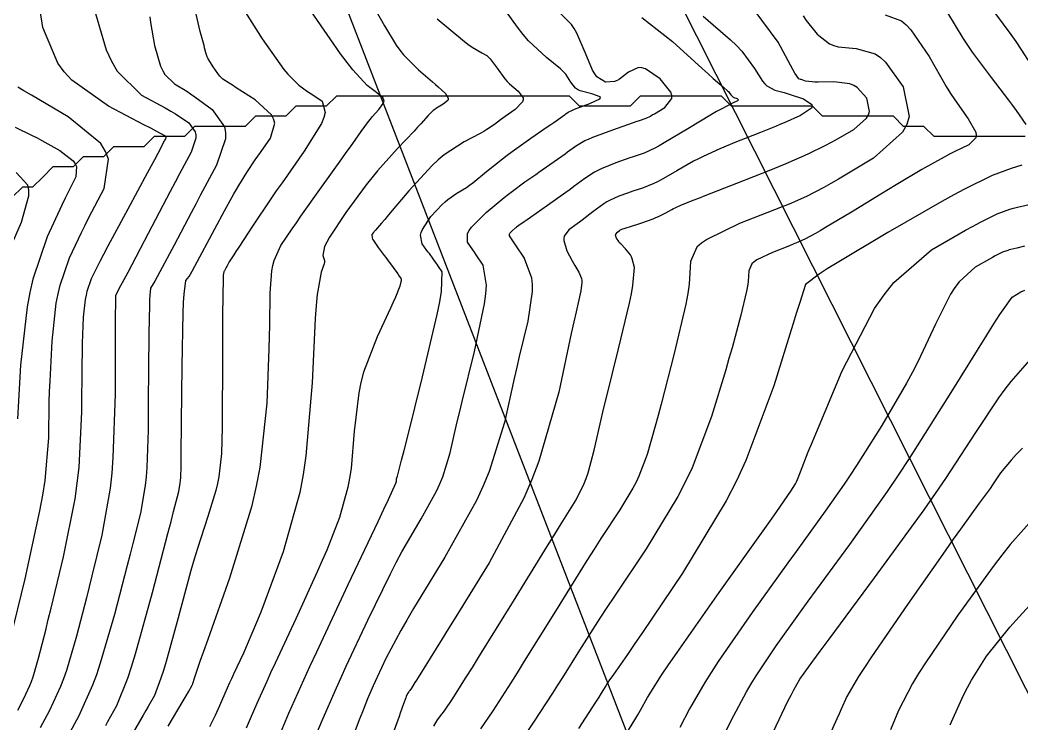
# Model space of a CAD drawing. Header units: metres. Extents: x 837117 to 838479, y 1189012 to 1191015.
# Drawn here: x 838082.7 to 838181.6, y 1190096.1 to 1190165.6 of the extents above; entities that cross this region are included whole.
import ezdxf

# ---------------------------------------------------------------- set-up
doc = ezdxf.new("R2010")
doc.units = ezdxf.units.M
doc.header["$LTSCALE"] = 0.3
for name, color, linetype in [('COTAS 10', 1, 'Continuous'), ('COTAS INT', 252, 'Continuous'), ('DRENAJE', 5, 'Continuous'), ('VIA1', 50, 'Continuous'), ('VIA2', 121, 'Continuous')]:
    doc.layers.add(name, color=color, linetype=linetype)

msp = doc.modelspace()

# ---------------------------------------------------------------- linework, layer by layer
at = {"layer": 'COTAS 10'}
for points in [[(838104.95, 1190166.349), (838106.568, 1190163.762), (838108.32, 1190161.269), (838108.729, 1190160.739), (838109.104, 1190160.278), (838110.184, 1190159.192), (838111.063, 1190158.565), (838111.313, 1190158.393), (838111.565, 1190158.221), (838112.496, 1190157.608), (838112.803, 1190156.48), (838112.661, 1190155.984), (838112.421, 1190155.408), (838110.735, 1190152.664), (838108.538, 1190149.545), (838107.975, 1190148.732), (838107.432, 1190147.941), (838105.635, 1190145.268), (838104.267, 1190143.185), (838103.995, 1190142.766), (838103.768, 1190142.415), (838103.334, 1190141.72), (838103.201, 1190141.473), (838103.129, 1190141.337), (838103.001, 1190141.093), (838102.89, 1190140.894), (838102.865, 1190140.854), (838102.843, 1190140.821), (838102.783, 1190140.756), (838102.743, 1190140.399), (838102.733, 1190140.181), (838102.723, 1190139.912), (838102.693, 1190138.512), (838102.671, 1190136.296), (838102.667, 1190135.513), (838102.664, 1190134.657), (838102.661, 1190130.95), (838102.647, 1190127.154), (838102.637, 1190126.241), (838102.625, 1190125.387), (838102.559, 1190122.803), (838102.305, 1190120.512), (838102.173, 1190119.845), (838102.016, 1190119.162), (838101.227, 1190116.576), (838100.19, 1190113.411), (838099.875, 1190112.364), (838099.55, 1190111.242), (838098.275, 1190106.576), (838097.097, 1190102.267), (838096.832, 1190101.372), (838096.594, 1190100.605), (838095.954, 1190098.912), (838095.331, 1190097.805), (838095.103, 1190097.409), (838094.852, 1190096.974), (838093.743, 1190095.077)], [(838111.544, 1190094.163), (838112.502, 1190096.436), (838113.909, 1190099.655), (838114.38, 1190100.698), (838114.886, 1190101.807), (838117.004, 1190106.357), (838119.238, 1190110.919), (838119.816, 1190112.035), (838120.378, 1190113.087), (838122.261, 1190116.357), (838123.78, 1190119.093), (838124.112, 1190119.809), (838124.405, 1190120.507), (838125.14, 1190122.879), (838125.802, 1190125.783), (838126.049, 1190126.818), (838126.323, 1190127.952), (838127.541, 1190132.879), (838128.523, 1190137.579), (838128.647, 1190138.571), (838128.708, 1190139.429), (838128.395, 1190141.407), (838127.714, 1190142.423), (838127.542, 1190142.674), (838127.378, 1190142.913), (838126.846, 1190143.665), (838126.834, 1190144.522), (838126.998, 1190144.827), (838127.235, 1190145.161), (838128.692, 1190146.61), (838130.449, 1190148.07), (838130.874, 1190148.41), (838131.274, 1190148.723), (838132.495, 1190149.623), (838133.579, 1190150.371), (838133.891, 1190150.587), (838134.209, 1190150.808), (838135.4, 1190151.64), (838136.48, 1190152.406), (838136.729, 1190152.585), (838136.955, 1190152.75), (838137.586, 1190153.227), (838138.435, 1190153.698), (838138.798, 1190153.859), (838139.217, 1190154.033), (838141.192, 1190154.772), (838143.117, 1190155.451), (838143.504, 1190155.587), (838143.828, 1190155.7), (838144.471, 1190155.922), (838144.898, 1190156.13), (838145.085, 1190156.234), (838145.301, 1190156.359), (838146.333, 1190156.978), (838147.007, 1190157.867), (838146.999, 1190158.161), (838146.905, 1190158.477), (838145.863, 1190159.792), (838144.41, 1190160.781), (838144.058, 1190160.891), (838143.728, 1190160.93), (838142.717, 1190160.478), (838141.844, 1190159.767), (838141.601, 1190159.643), (838141.358, 1190159.551), (838140.473, 1190159.478), (838139.621, 1190160.008), (838139.398, 1190160.295), (838139.18, 1190160.643), (838138.441, 1190162.406), (838137.633, 1190164.32), (838137.371, 1190164.764), (838137.094, 1190165.169), (838135.955, 1190166.32)], [(838168.05, 1190166.12), (838169.671, 1190165.525), (838170.138, 1190165.128), (838170.612, 1190164.631), (838172.39, 1190162), (838174.096, 1190159.059), (838174.525, 1190158.367), (838174.936, 1190157.728), (838176.263, 1190155.861), (838177.002, 1190154.541), (838177.042, 1190154.246), (838177.011, 1190153.982), (838176.304, 1190153.287), (838174.884, 1190152.61), (838174.404, 1190152.358), (838173.886, 1190152.078), (838171.698, 1190150.834), (838169.148, 1190149.325), (838168.401, 1190148.878), (838167.636, 1190148.418), (838164.727, 1190146.651), (838162.185, 1190145.114), (838161.651, 1190144.798), (838161.191, 1190144.53), (838160.146, 1190143.96), (838159.313, 1190143.605), (838158.986, 1190143.472), (838158.619, 1190143.324), (838156.948, 1190142.667), (838155.407, 1190141.93), (838155.121, 1190141.732), (838154.897, 1190141.536), (838154.598, 1190140.852), (838154.54, 1190139.773), (838154.468, 1190139.328), (838154.372, 1190138.82), (838153.823, 1190136.46), (838152.95, 1190133.239), (838152.65, 1190132.189), (838152.324, 1190131.071), (838150.937, 1190126.46), (838149.003, 1190121.378), (838148.332, 1190119.963), (838147.602, 1190118.544), (838144.478, 1190113.391), (838141.337, 1190108.709), (838140.596, 1190107.587), (838139.912, 1190106.54), (838137.907, 1190103.391), (838136.212, 1190100.683), (838135.722, 1190099.914), (838135.224, 1190099.138), (838133.353, 1190096.266), (838131.755, 1190093.857)], [(838081.722, 1190104.354), (838083.195, 1190110.442), (838084.653, 1190117.129), (838084.931, 1190118.698), (838085.156, 1190120.145), (838085.517, 1190124.352), (838085.573, 1190127.89), (838085.605, 1190128.915), (838085.645, 1190129.961), (838085.848, 1190133.903), (838086.262, 1190137.644), (838086.435, 1190138.563), (838086.633, 1190139.43), (838087.556, 1190142.139), (838088.745, 1190144.633), (838089.11, 1190145.365), (838089.49, 1190146.114), (838090.994, 1190148.971), (838091.424, 1190151.867), (838091.127, 1190152.642), (838090.651, 1190153.404), (838087.432, 1190156.06), (838083.805, 1190158.182), (838083.071, 1190158.609), (838082.454, 1190158.966)], [(838156.996, 1190095.29), (838158.474, 1190098.337), (838158.782, 1190098.954), (838159.045, 1190099.472), (838159.626, 1190100.525), (838160.938, 1190102.309), (838161.661, 1190103.288), (838162.541, 1190104.478), (838167.019, 1190110.525), (838171.897, 1190117.238), (838173.029, 1190118.847), (838174.066, 1190120.347), (838177.019, 1190124.861), (838179.292, 1190128.315), (838179.9, 1190129.147), (838180.498, 1190129.924), (838182.58, 1190132.281)]]:
    msp.add_lwpolyline(points, dxfattribs=at)
at = {"layer": 'COTAS INT'}
for points in [[(838082.461, 1190097.456), (838083.063, 1190098.596), (838083.651, 1190099.879), (838083.81, 1190100.298), (838083.966, 1190100.746), (838084.513, 1190102.597), (838085.216, 1190105.368), (838085.471, 1190106.395), (838085.752, 1190107.536), (838086.984, 1190112.597), (838088.114, 1190118.323), (838088.331, 1190119.883), (838088.506, 1190121.432), (838088.792, 1190126.934), (838088.825, 1190131.67), (838088.841, 1190132.736), (838088.861, 1190133.695), (838088.956, 1190136.273), (838089.148, 1190138.002), (838089.228, 1190138.427), (838089.319, 1190138.828), (838089.746, 1190140.08), (838090.604, 1190141.805), (838090.967, 1190142.504), (838091.385, 1190143.298), (838093.346, 1190146.966), (838095.26, 1190150.516), (838095.647, 1190151.236), (838095.973, 1190151.843), (838096.635, 1190153.083), (838096.858, 1190153.508), (838096.907, 1190153.601), (838096.95, 1190153.682), (838097.058, 1190153.886), (838097.098, 1190154.004), (838097.099, 1190154.032), (838097.094, 1190154.058), (838097.039, 1190154.136), (838096.127, 1190154.631), (838095.581, 1190154.92), (838094.909, 1190155.276), (838091.425, 1190157.109), (838087.807, 1190159.676), (838087.05, 1190160.494), (838086.399, 1190161.358), (838084.935, 1190164.865), (838084.386, 1190168.493)], [(838108.391, 1190095.185), (838109.226, 1190097.15), (838110.697, 1190100.457), (838111.291, 1190101.754), (838111.966, 1190103.215), (838115.079, 1190109.865), (838118.015, 1190116.098), (838118.579, 1190117.297), (838119.034, 1190118.267), (838119.778, 1190119.865), (838119.809, 1190119.979), (838119.816, 1190120.014), (838119.822, 1190120.05), (838119.833, 1190120.192), (838119.85, 1190120.339), (838119.859, 1190120.378), (838119.869, 1190120.416), (838119.92, 1190120.551), (838120.341, 1190122.134), (838120.584, 1190123.086), (838120.882, 1190124.261), (838122.416, 1190130.359), (838123.863, 1190136.543), (838124.107, 1190137.772), (838124.282, 1190138.791), (838124.349, 1190140.729), (838123.98, 1190141.277), (838123.881, 1190141.421), (838123.784, 1190141.562), (838123.443, 1190142.041), (838123.078, 1190142.546), (838122.964, 1190142.702), (838122.846, 1190142.866), (838122.376, 1190143.518), (838122.202, 1190144.355), (838122.27, 1190144.635), (838122.388, 1190144.936), (838123.237, 1190146.198), (838124.343, 1190147.403), (838124.625, 1190147.667), (838124.896, 1190147.902), (838125.783, 1190148.502), (838126.732, 1190149.076), (838127.041, 1190149.295), (838127.371, 1190149.539), (838128.73, 1190150.638), (838130.307, 1190151.916), (838130.773, 1190152.274), (838131.252, 1190152.633), (838133.091, 1190153.943), (838134.716, 1190155.059), (838135.061, 1190155.296), (838135.359, 1190155.502), (838136.055, 1190155.985), (838136.406, 1190156.233), (838136.486, 1190156.291), (838136.56, 1190156.345), (838136.764, 1190156.499), (838137.193, 1190156.706), (838137.407, 1190156.792), (838137.663, 1190156.891), (838138.933, 1190157.353), (838139.898, 1190157.832), (838139.962, 1190157.941), (838139.938, 1190158.04), (838139.116, 1190158.315), (838137.948, 1190158.62), (838137.706, 1190158.739), (838137.498, 1190158.872), (838137.042, 1190159.476), (838136.536, 1190160.274), (838136.298, 1190160.529), (838136.017, 1190160.8), (838134.648, 1190161.9), (838132.868, 1190163.565), (838132.327, 1190164.191), (838131.766, 1190164.889), (838129.568, 1190168.007)], [(838089.643, 1190167.956), (838091.181, 1190162.67), (838091.706, 1190161.54), (838092.272, 1190160.555), (838094.673, 1190158.204), (838097.02, 1190156.928), (838097.552, 1190156.62), (838098.034, 1190156.332), (838099.35, 1190155.46), (838099.981, 1190154.565), (838100.031, 1190154.264), (838100.027, 1190153.94), (838099.561, 1190152.575), (838098.413, 1190150.419), (838097.979, 1190149.596), (838097.494, 1190148.674), (838095.323, 1190144.53), (838093.309, 1190140.681), (838092.924, 1190139.946), (838092.614, 1190139.354), (838092.114, 1190138.412), (838092.103, 1190138.324), (838092.101, 1190138.27), (838092.099, 1190138.204), (838092.092, 1190137.86), (838092.084, 1190136.189), (838092.081, 1190135.286), (838092.078, 1190134.193), (838092.064, 1190128.657), (838091.856, 1190122.4), (838091.731, 1190120.852), (838091.576, 1190119.385), (838090.773, 1190114.752), (838089.783, 1190110.718), (838089.51, 1190109.628), (838089.237, 1190108.55), (838088.258, 1190104.752), (838087.257, 1190101.365), (838086.971, 1190100.546), (838086.682, 1190099.778), (838085.604, 1190097.431), (838084.67, 1190095.708)], [(838117.25, 1190167.535), (838118.656, 1190165.041), (838119.811, 1190163.12), (838120.167, 1190162.637), (838120.539, 1190162.177), (838122.013, 1190160.691), (838123.38, 1190159.513), (838123.685, 1190159.247), (838123.958, 1190159.006), (838124.677, 1190158.353), (838124.95, 1190157.894), (838124.941, 1190157.776), (838124.896, 1190157.663), (838124.432, 1190157.288), (838123.78, 1190156.904), (838123.617, 1190156.786), (838123.462, 1190156.661), (838122.967, 1190156.167), (838122.229, 1190155.345), (838121.922, 1190155.014), (838121.569, 1190154.638), (838119.924, 1190152.907), (838117.963, 1190150.708), (838117.411, 1190150.036), (838116.856, 1190149.338), (838114.821, 1190146.593), (838113.224, 1190144.167), (838112.946, 1190143.671), (838112.738, 1190143.25), (838112.577, 1190142.364), (838112.736, 1190141.875), (838112.73, 1190141.705), (838112.702, 1190141.52), (838112.419, 1190140.727), (838112.02, 1190138.509), (838111.919, 1190137.425), (838111.822, 1190136.138), (838111.507, 1190129.795), (838110.897, 1190122.567), (838110.614, 1190120.723), (838110.281, 1190118.946), (838108.666, 1190113.096), (838106.885, 1190108.274), (838106.446, 1190107.145), (838106.032, 1190106.105), (838104.733, 1190103.096), (838103.756, 1190101.009), (838103.544, 1190100.55), (838103.358, 1190100.144), (838102.896, 1190099.105), (838102.569, 1190098.345), (838102.468, 1190098.114), (838102.362, 1190097.874), (838101.939, 1190096.93), (838101.392, 1190095.822)], [(838091.139, 1190095.953), (838091.364, 1190096.354), (838092.225, 1190097.909), (838093.311, 1190100.615), (838093.678, 1190101.743), (838094.075, 1190103.034), (838095.748, 1190109.062), (838097.28, 1190114.914), (838097.587, 1190116.094), (838097.844, 1190117.082), (838098.352, 1190119.062), (838098.495, 1190119.89), (838098.523, 1190120.152), (838098.545, 1190120.429), (838098.582, 1190121.547), (838098.601, 1190123.798), (838098.611, 1190124.789), (838098.624, 1190125.94), (838098.69, 1190131.425), (838098.792, 1190136.691), (838098.828, 1190137.704), (838098.867, 1190138.523), (838099.032, 1190139.876), (838099.361, 1190140.296), (838099.503, 1190140.527), (838099.667, 1190140.808), (838100.441, 1190142.239), (838101.37, 1190144.004), (838101.631, 1190144.496), (838101.894, 1190144.99), (838102.856, 1190146.783), (838103.788, 1190148.46), (838104.032, 1190148.879), (838104.269, 1190149.28), (838105.074, 1190150.564), (838105.897, 1190151.789), (838106.146, 1190152.151), (838106.403, 1190152.523), (838107.41, 1190153.952), (838107.824, 1190155.438), (838107.708, 1190155.847), (838107.492, 1190156.255), (838105.879, 1190157.716), (838104.013, 1190158.918), (838103.637, 1190159.162), (838103.323, 1190159.367), (838102.696, 1190159.786), (838102.41, 1190160.074), (838102.311, 1190160.196), (838102.202, 1190160.336), (838101.739, 1190160.996), (838101.31, 1190161.681), (838101.224, 1190161.836), (838101.153, 1190161.978), (838101.012, 1190162.366), (838100.901, 1190162.87), (838100.847, 1190163.084), (838100.784, 1190163.33), (838100.475, 1190164.487), (838099.954, 1190166.611)], [(838097.317, 1190095.885), (838098.785, 1190098.383), (838099.068, 1190098.865), (838099.298, 1190099.256), (838099.683, 1190099.915), (838099.733, 1190100.047), (838099.752, 1190100.107), (838099.773, 1190100.178), (838099.865, 1190100.515), (838100.471, 1190102.294), (838100.816, 1190103.273), (838101.237, 1190104.462), (838103.398, 1190110.515), (838105.584, 1190117.679), (838106.02, 1190119.569), (838106.384, 1190121.419), (838107.088, 1190127.763), (838107.271, 1190133.13), (838107.306, 1190134.364), (838107.334, 1190135.489), (838107.377, 1190138.643), (838107.537, 1190140.851), (838107.639, 1190141.38), (838107.765, 1190141.874), (838108.427, 1190143.356), (838109.542, 1190144.996), (838109.954, 1190145.588), (838110.41, 1190146.239), (838112.43, 1190149.09), (838114.435, 1190151.905), (838114.883, 1190152.534), (838115.283, 1190153.097), (838116.341, 1190154.59), (838117.068, 1190155.576), (838117.26, 1190155.82), (838117.448, 1190156.051), (838118.096, 1190156.783), (838118.535, 1190157.357), (838118.592, 1190157.489), (838118.621, 1190157.61), (838118.494, 1190157.949), (838118.066, 1190158.293), (838117.905, 1190158.416), (838117.726, 1190158.551), (838116.929, 1190159.143), (838115.524, 1190160.684), (838114.962, 1190161.418), (838114.324, 1190162.285), (838111.398, 1190166.528)], [(838123.518, 1190095.879), (838123.893, 1190096.489), (838124.325, 1190097.054), (838124.474, 1190097.262), (838124.635, 1190097.493), (838125.321, 1190098.512), (838126.718, 1190100.711), (838127.327, 1190101.685), (838128.032, 1190102.818), (838131.381, 1190108.23), (838134.748, 1190113.685), (838135.465, 1190114.845), (838136.088, 1190115.853), (838137.558, 1190118.23), (838138.353, 1190119.825), (838138.55, 1190120.34), (838138.737, 1190120.888), (838139.329, 1190123.132), (838140.02, 1190126.157), (838140.27, 1190127.198), (838140.546, 1190128.326), (838141.753, 1190133.132), (838142.83, 1190137.638), (838143.024, 1190138.577), (838143.172, 1190139.382), (838143.329, 1190141.175), (838143.108, 1190142.018), (838143.018, 1190142.224), (838142.915, 1190142.419), (838142.439, 1190143.025), (838141.962, 1190143.507), (838141.858, 1190143.624), (838141.767, 1190143.734), (838141.54, 1190144.07), (838141.466, 1190144.338), (838141.472, 1190144.404), (838141.489, 1190144.467), (838141.642, 1190144.668), (838141.845, 1190144.819), (838141.892, 1190144.851), (838141.936, 1190144.879), (838142.061, 1190144.942), (838142.41, 1190145.058), (838142.594, 1190145.118), (838142.817, 1190145.191), (838143.938, 1190145.556), (838145.152, 1190145.983), (838145.434, 1190146.096), (838145.692, 1190146.205), (838146.425, 1190146.577), (838147.005, 1190146.909), (838147.166, 1190146.994), (838147.327, 1190147.074), (838147.911, 1190147.337), (838149.113, 1190147.815), (838149.664, 1190148.031), (838150.31, 1190148.284), (838153.431, 1190149.499), (838156.783, 1190150.826), (838157.574, 1190151.149), (838158.306, 1190151.452), (838160.456, 1190152.386), (838162.219, 1190153.246), (838162.706, 1190153.503), (838163.194, 1190153.768), (838164.955, 1190154.792), (838166.225, 1190155.92), (838166.403, 1190156.251), (838166.506, 1190156.59), (838166.25, 1190157.879), (838165.295, 1190158.945), (838164.957, 1190159.142), (838164.587, 1190159.297), (838162.983, 1190159.504), (838161.452, 1190159.474), (838161.127, 1190159.48), (838160.846, 1190159.492), (838160.189, 1190159.585), (838159.862, 1190159.697), (838159.789, 1190159.721), (838159.724, 1190159.741), (838159.55, 1190159.789), (838159.159, 1190160.363), (838158.957, 1190160.716), (838158.714, 1190161.153), (838157.496, 1190163.43), (838155.147, 1190166.623)], [(838159.969, 1190166.022), (838160.274, 1190165.571), (838161.352, 1190164.199), (838162.585, 1190163.272), (838162.988, 1190163.102), (838163.417, 1190162.969), (838165.191, 1190162.799), (838167.088, 1190162.262), (838167.597, 1190161.897), (838168.097, 1190161.438), (838169.843, 1190159), (838170.424, 1190156.068), (838170.19, 1190155.297), (838169.785, 1190154.545), (838166.898, 1190151.979), (838163.451, 1190149.906), (838162.693, 1190149.465), (838162.02, 1190149.081), (838160.301, 1190148.173), (838158.581, 1190147.44), (838157.908, 1190147.166), (838157.15, 1190146.861), (838153.701, 1190145.505), (838150.52, 1190143.983), (838149.931, 1190143.574), (838149.468, 1190143.171), (838148.851, 1190141.759), (838148.732, 1190139.531), (838148.584, 1190138.613), (838148.385, 1190137.565), (838147.251, 1190132.693), (838145.95, 1190127.678), (838145.646, 1190126.54), (838145.366, 1190125.51), (838144.56, 1190122.693), (838143.753, 1190120.574), (838143.474, 1190119.984), (838143.169, 1190119.393), (838141.867, 1190117.245), (838140.006, 1190114.399), (838139.349, 1190113.367), (838138.631, 1190112.23), (838135.529, 1190107.245), (838132.449, 1190102.281), (838131.746, 1190101.158), (838131.107, 1190100.144), (838129.337, 1190097.389), (838128.133, 1190095.601)], [(838174.211, 1190166.306), (838175.717, 1190163.806), (838176.175, 1190163.113), (838176.65, 1190162.421), (838178.515, 1190159.92), (838180.247, 1190157.688), (838180.638, 1190157.165), (838180.992, 1190156.683), (838181.95, 1190155.285)], [(838183.528, 1190159.57), (838181.491, 1190162.724), (838180.985, 1190163.474), (838180.505, 1190164.169), (838178.982, 1190166.234)], [(838095.499, 1190165.913), (838095.57, 1190165.354), (838095.958, 1190163.105), (838096.559, 1190161.042), (838096.763, 1190160.601), (838096.984, 1190160.217), (838097.921, 1190159.299), (838099.13, 1190158.58), (838099.523, 1190158.32), (838099.941, 1190158.034), (838101.66, 1190156.784), (838102.867, 1190155.073), (838102.963, 1190154.497), (838102.955, 1190153.876), (838102.064, 1190151.265), (838100.47, 1190148.291), (838100.019, 1190147.442), (838099.563, 1190146.582), (838097.882, 1190143.384), (838096.488, 1190140.744), (838096.214, 1190140.236), (838095.987, 1190139.825), (838095.573, 1190139.144), (838095.485, 1190138.424), (838095.464, 1190137.987), (838095.446, 1190137.447), (838095.391, 1190134.642), (838095.354, 1190131.065), (838095.346, 1190130.038), (838095.339, 1190128.996), (838095.323, 1190125.102), (838095.2, 1190121.414), (838095.127, 1190120.502), (838095.036, 1190119.637), (838094.563, 1190116.907), (838093.814, 1190113.9), (838093.549, 1190112.861), (838093.259, 1190111.732), (838092.003, 1190106.907), (838090.602, 1190102.083), (838090.22, 1190100.953), (838089.841, 1190099.914), (838088.496, 1190096.906), (838087.397, 1190094.903)], [(838123.849, 1190165.724), (838126.359, 1190163.644), (838126.876, 1190163.243), (838127.315, 1190162.918), (838128.259, 1190162.373), (838128.759, 1190162.109), (838128.919, 1190161.959), (838129.088, 1190161.777), (838129.774, 1190160.846), (838130.544, 1190159.799), (838130.766, 1190159.545), (838130.992, 1190159.306), (838131.841, 1190158.571), (838132.325, 1190157.911), (838132.322, 1190157.719), (838132.259, 1190157.524), (838131.535, 1190156.785), (838130.547, 1190156.092), (838130.318, 1190155.924), (838130.107, 1190155.768), (838129.506, 1190155.292), (838128.757, 1190154.785), (838128.454, 1190154.609), (838128.109, 1190154.417), (838126.517, 1190153.595), (838124.544, 1190152.287), (838123.958, 1190151.789), (838123.356, 1190151.233), (838121.041, 1190148.734), (838119.064, 1190146.388), (838118.675, 1190145.928), (838118.355, 1190145.551), (838117.771, 1190144.873), (838117.635, 1190144.719), (838117.596, 1190144.672), (838117.557, 1190144.624), (838117.415, 1190144.432), (838117.42, 1190144.112), (838117.474, 1190143.982), (838117.551, 1190143.835), (838118.018, 1190143.153), (838118.622, 1190142.362), (838118.784, 1190142.146), (838118.945, 1190141.93), (838119.508, 1190141.159), (838119.955, 1190140.538), (838120.114, 1190140.318), (838120.24, 1190140.142), (838120.264, 1190140.109), (838120.278, 1190140.089), (838120.303, 1190140.051), (838120.299, 1190139.916), (838120.287, 1190139.845), (838120.27, 1190139.759), (838120.169, 1190139.327), (838119.745, 1190138.239), (838119.524, 1190137.739), (838119.259, 1190137.153), (838117.929, 1190134.321), (838116.596, 1190130.825), (838116.329, 1190129.822), (838116.106, 1190128.803), (838115.67, 1190124.993), (838115.359, 1190121.309), (838115.215, 1190120.368), (838115.045, 1190119.463), (838114.222, 1190116.481), (838112.959, 1190113.27), (838112.513, 1190112.221), (838112.024, 1190111.102), (838109.906, 1190106.481), (838107.861, 1190102.112), (838107.418, 1190101.152), (838107.027, 1190100.301), (838106.061, 1190098.127), (838105.402, 1190096.593), (838105.206, 1190096.144), (838105.004, 1190095.685)], [(838144.056, 1190165.851), (838147.087, 1190163.481), (838150.006, 1190160.832), (838150.6, 1190160.297), (838151.102, 1190159.848), (838152.144, 1190158.939), (838152.517, 1190158.617), (838152.597, 1190158.538), (838152.668, 1190158.463), (838152.842, 1190158.226), (838153.001, 1190158.043), (838153.062, 1190158.001), (838153.131, 1190157.964), (838153.442, 1190157.86), (838153.591, 1190157.741), (838153.558, 1190157.693), (838153.493, 1190157.638), (838152.989, 1190157.387), (838151.878, 1190156.821), (838151.43, 1190156.569), (838150.921, 1190156.275), (838148.575, 1190154.866), (838146.25, 1190153.476), (838145.754, 1190153.193), (838145.322, 1190152.955), (838144.294, 1190152.467), (838143.491, 1190152.197), (838143.201, 1190152.097), (838142.881, 1190151.987), (838141.482, 1190151.496), (838140.042, 1190150.917), (838139.697, 1190150.752), (838139.375, 1190150.583), (838138.408, 1190149.955), (838137.349, 1190149.156), (838136.971, 1190148.879), (838136.555, 1190148.579), (838134.744, 1190147.295), (838133.059, 1190146.114), (838132.722, 1190145.878), (838132.442, 1190145.682), (838131.899, 1190145.304), (838131.696, 1190145.154), (838131.629, 1190145.102), (838131.558, 1190145.045), (838131.265, 1190144.802), (838131.022, 1190144.56), (838130.983, 1190144.504), (838130.956, 1190144.454), (838130.958, 1190144.311), (838131.234, 1190143.902), (838131.556, 1190143.419), (838132.44, 1190142.084), (838133.151, 1190140.139), (838133.217, 1190139.49), (838133.226, 1190138.793), (838132.787, 1190135.877), (838131.943, 1190132.379), (838131.697, 1190131.316), (838131.446, 1190130.211), (838130.494, 1190125.877), (838128.993, 1190121.035), (838128.395, 1190119.61), (838127.718, 1190118.148), (838124.617, 1190112.562), (838121.524, 1190107.484), (838120.852, 1190106.343), (838120.261, 1190105.316), (838118.792, 1190102.562), (838117.939, 1190100.728), (838117.735, 1190100.281), (838117.546, 1190099.861), (838116.978, 1190098.564), (838116.468, 1190097.306), (838116.314, 1190096.91), (838116.155, 1190096.495), (838115.535, 1190094.823)], [(838150.103, 1190165.995), (838152.809, 1190163.664), (838153.394, 1190163.088), (838153.907, 1190162.543), (838155.169, 1190160.828), (838155.963, 1190159.575), (838156.181, 1190159.322), (838156.399, 1190159.109), (838157.181, 1190158.677), (838158.089, 1190158.443), (838158.386, 1190158.355), (838158.703, 1190158.256), (838160.012, 1190157.814), (838160.842, 1190157.256), (838160.857, 1190157.084), (838160.779, 1190156.904), (838159.721, 1190156.191), (838158.099, 1190155.468), (838157.665, 1190155.281), (838157.238, 1190155.101), (838155.749, 1190154.5), (838154.259, 1190153.913), (838153.83, 1190153.742), (838153.394, 1190153.567), (838151.762, 1190152.902), (838150.088, 1190152.148), (838149.626, 1190151.916), (838149.164, 1190151.675), (838147.5, 1190150.722), (838145.971, 1190149.84), (838145.594, 1190149.644), (838145.237, 1190149.469), (838144.116, 1190149.011), (838143.154, 1190148.694), (838142.898, 1190148.608), (838142.645, 1190148.522), (838141.771, 1190148.219), (838140.867, 1190147.802), (838140.595, 1190147.644), (838140.315, 1190147.469), (838139.229, 1190146.683), (838138.169, 1190145.858), (838137.905, 1190145.658), (838137.654, 1190145.47), (838136.855, 1190144.89), (838136.39, 1190144.27), (838136.35, 1190144.056), (838136.348, 1190143.824), (838136.66, 1190142.834), (838137.183, 1190141.833), (838137.315, 1190141.594), (838137.44, 1190141.372), (838137.846, 1190140.709), (838138.098, 1190140.09), (838138.127, 1190139.896), (838138.138, 1190139.692), (838138.033, 1190138.876), (838137.564, 1190136.806), (838137.346, 1190135.813), (838137.09, 1190134.638), (838135.848, 1190128.876), (838133.89, 1190122.062), (838133.183, 1190120.224), (838132.404, 1190118.406), (838128.992, 1190112.019), (838125.68, 1190106.682), (838124.964, 1190105.528), (838124.336, 1190104.514), (838121.97, 1190100.691), (838121.797, 1190100.413), (838121.648, 1190100.174), (838121.305, 1190099.635), (838121.137, 1190099.385), (838121.097, 1190099.329), (838121.061, 1190099.277), (838120.955, 1190099.139), (838120.838, 1190098.916), (838120.794, 1190098.812), (838120.746, 1190098.689), (838120.532, 1190098.092), (838120.206, 1190097.159), (838120.086, 1190096.824), (838119.955, 1190096.457), (838119.375, 1190094.851)], [(838082.189, 1190155.044), (838083.892, 1190154.216), (838084.369, 1190153.968), (838084.849, 1190153.712), (838086.604, 1190152.724), (838087.925, 1190151.694), (838088.131, 1190151.412), (838088.268, 1190151.131), (838088.185, 1190150.13), (838087.427, 1190148.618), (838087.139, 1190148.014), (838086.816, 1190147.331), (838085.366, 1190144.198), (838083.946, 1190140.032), (838083.642, 1190138.698), (838083.376, 1190137.286), (838082.739, 1190131.534), (838082.429, 1190126.227)], [(838181.564, 1190151.279), (838181.035, 1190151.128), (838180.508, 1190150.963), (838178.615, 1190150.255), (838175.89, 1190148.907), (838174.838, 1190148.338), (838173.658, 1190147.685), (838168.321, 1190144.62), (838163.32, 1190141.632), (838162.352, 1190141.027), (838161.563, 1190140.519), (838160.217, 1190139.489), (838159.634, 1190137.713), (838159.326, 1190136.734), (838158.956, 1190135.544), (838157.089, 1190129.489), (838154.317, 1190122.128), (838153.376, 1190120.115), (838152.36, 1190118.113), (838148.06, 1190110.972), (838144.102, 1190105.136), (838143.3, 1190103.957), (838142.625, 1190102.968), (838141.252, 1190100.972), (838140.807, 1190100.339), (838140.717, 1190100.209), (838140.642, 1190100.098), (838140.495, 1190099.863), (838140.051, 1190099.149), (838139.789, 1190098.737), (838139.467, 1190098.232), (838137.803, 1190095.633)], [(838081.695, 1190143.079), (838082.83, 1190145.658), (838083.559, 1190148.255), (838083.549, 1190148.819), (838083.446, 1190149.317), (838082.305, 1190150.557)], [(838142.037, 1190094.37), (838143.372, 1190096.499), (838143.668, 1190096.992), (838143.932, 1190097.443), (838144.62, 1190098.72), (838145.996, 1190100.917), (838146.693, 1190101.947), (838147.528, 1190103.161), (838151.686, 1190109.069), (838155.846, 1190114.923), (838156.682, 1190116.103), (838157.382, 1190117.092), (838158.769, 1190119.069), (838159.212, 1190119.805), (838159.317, 1190120.012), (838159.414, 1190120.22), (838159.7, 1190120.979), (838160.477, 1190122.978), (838160.883, 1190123.968), (838161.373, 1190125.147), (838163.834, 1190130.979), (838167.01, 1190137.107), (838167.952, 1190138.473), (838168.92, 1190139.695), (838172.639, 1190142.912), (838176.002, 1190144.844), (838176.746, 1190145.256), (838177.409, 1190145.614), (838179.127, 1190146.464), (838180.375, 1190146.92), (838180.742, 1190147.03), (838181.118, 1190147.133), (838182.555, 1190147.448)], [(838181.816, 1190143.27), (838181.056, 1190143.08), (838180.462, 1190142.95), (838180.307, 1190142.907), (838180.155, 1190142.861), (838179.639, 1190142.673), (838178.929, 1190142.321), (838178.655, 1190142.173), (838178.347, 1190142.003), (838176.956, 1190141.204), (838175.373, 1190139.766), (838174.943, 1190139.193), (838174.518, 1190138.543), (838173.016, 1190135.566), (838171.306, 1190131.92), (838170.75, 1190130.849), (838170.158, 1190129.752), (838167.719, 1190125.566), (838165.24, 1190121.615), (838164.621, 1190120.665), (838164.033, 1190119.778), (838162.153, 1190117.094), (838160.023, 1190114.175), (838159.277, 1190113.14), (838158.462, 1190112.007), (838154.953, 1190107.094), (838151.597, 1190102.254), (838150.878, 1190101.168), (838150.251, 1190100.191), (838148.746, 1190097.576), (838147.813, 1190095.736)], [(838151.694, 1190094.03), (838152.871, 1190096.433), (838154.363, 1190099.264), (838154.83, 1190100.061), (838155.321, 1190100.863), (838157.29, 1190103.81), (838159.7, 1190107.158), (838160.469, 1190108.214), (838161.282, 1190109.327), (838164.586, 1190113.81), (838168.305, 1190119.062), (838169.38, 1190120.66), (838170.474, 1190122.319), (838174.586, 1190128.829), (838178.086, 1190134.48), (838178.794, 1190135.597), (838179.387, 1190136.521), (838180.588, 1190138.242), (838181.46, 1190138.767), (838181.847, 1190138.937)], [(838181.608, 1190123.328), (838181.006, 1190122.696), (838180.498, 1190122.151), (838179.453, 1190120.893), (838178.868, 1190120.007), (838178.651, 1190119.695), (838178.41, 1190119.355), (838177.34, 1190117.887), (838175.51, 1190115.347), (838174.79, 1190114.331), (838173.977, 1190113.179), (838170.27, 1190107.887), (838166.729, 1190102.739), (838166.02, 1190101.676), (838165.429, 1190100.772), (838164.278, 1190098.818), (838163.737, 1190097.566), (838163.531, 1190097.103), (838163.3, 1190096.59), (838162.265, 1190094.32)], [(838183.1, 1190116.85), (838180.415, 1190113.815), (838179.58, 1190112.774), (838178.706, 1190111.647), (838175.22, 1190106.85), (838172.045, 1190102.139), (838171.368, 1190101.065), (838170.777, 1190100.092), (838169.371, 1190097.412), (838168.578, 1190095.521)], [(838174.464, 1190096.005), (838175.801, 1190098.948), (838176.187, 1190099.697), (838176.58, 1190100.418), (838178.057, 1190102.785), (838180.369, 1190105.645), (838181.289, 1190106.677), (838182.33, 1190107.813)]]:
    msp.add_lwpolyline(points, dxfattribs=at)
at = {"layer": 'DRENAJE'}
msp.add_polyline3d([(838181.885, 1190154.101, 0), (838180.886, 1190154.101, 0), (838179.886, 1190154.101, 0), (838178.886, 1190154.101, 0), (838177.887, 1190154.101, 0), (838176.887, 1190154.101, 0), (838175.887, 1190154.101, 0), (838174.888, 1190154.101, 0), (838173.888, 1190154.101, 0), (838172.888, 1190154.101, 0), (838171.889, 1190155.1, 0), (838170.889, 1190155.1, 0), (838169.889, 1190155.1, 0), (838168.89, 1190156.1, 0), (838167.89, 1190156.1, 0), (838166.89, 1190156.1, 0), (838165.891, 1190156.1, 0), (838164.891, 1190156.1, 0), (838163.891, 1190156.1, 0), (838162.892, 1190156.1, 0), (838161.892, 1190156.1, 0), (838160.892, 1190157.1, 0), (838159.893, 1190157.1, 0), (838158.893, 1190157.1, 0), (838157.893, 1190157.1, 0), (838156.894, 1190157.1, 0), (838155.894, 1190157.1, 0), (838154.894, 1190157.1, 0), (838153.895, 1190157.1, 0), (838152.895, 1190157.1, 0), (838151.896, 1190158.099, 0), (838150.896, 1190158.099, 0), (838149.896, 1190158.099, 0), (838148.897, 1190158.099, 0), (838147.897, 1190158.099, 0), (838146.897, 1190158.099, 0), (838145.898, 1190158.099, 0), (838144.898, 1190158.099, 0), (838143.898, 1190158.099, 0), (838142.899, 1190157.1, 0), (838141.899, 1190157.1, 0), (838140.899, 1190157.1, 0), (838139.9, 1190157.1, 0), (838138.9, 1190157.1, 0), (838137.9, 1190157.1, 0), (838136.901, 1190158.099, 0), (838135.901, 1190158.099, 0), (838134.901, 1190158.099, 0), (838133.902, 1190158.099, 0), (838132.902, 1190158.099, 0), (838131.902, 1190158.099, 0), (838130.903, 1190158.099, 0), (838129.903, 1190158.099, 0), (838128.903, 1190158.099, 0), (838127.904, 1190158.099, 0), (838126.904, 1190158.099, 0), (838125.904, 1190158.099, 0), (838124.905, 1190158.099, 0), (838123.905, 1190158.099, 0), (838122.905, 1190158.099, 0), (838121.906, 1190158.099, 0), (838120.906, 1190158.099, 0), (838119.906, 1190158.099, 0), (838118.907, 1190158.099, 0), (838117.907, 1190158.099, 0), (838116.907, 1190158.099, 0), (838115.908, 1190158.099, 0), (838114.908, 1190158.099, 0), (838113.908, 1190158.099, 0), (838112.909, 1190157.1, 0), (838111.909, 1190157.1, 0), (838110.909, 1190157.1, 0), (838109.91, 1190157.1, 0), (838108.91, 1190156.1, 0), (838107.91, 1190156.1, 0), (838106.911, 1190156.1, 0), (838105.911, 1190156.1, 0), (838104.911, 1190155.1, 0), (838103.912, 1190155.1, 0), (838102.912, 1190155.1, 0), (838101.912, 1190155.1, 0), (838100.913, 1190155.1, 0), (838099.913, 1190155.1, 0), (838098.913, 1190154.101, 0), (838097.914, 1190154.101, 0), (838096.914, 1190154.101, 0), (838095.914, 1190154.101, 0), (838094.915, 1190153.101, 0), (838093.915, 1190153.101, 0), (838092.915, 1190153.101, 0), (838091.916, 1190153.101, 0), (838090.916, 1190152.101, 0), (838089.916, 1190152.101, 0), (838088.917, 1190152.101, 0), (838087.917, 1190151.102, 0), (838086.917, 1190151.102, 0), (838085.918, 1190151.102, 0), (838084.918, 1190150.102, 0), (838083.918, 1190149.102, 0), (838082.919, 1190149.102, 0), (838081.919, 1190148.103, 0)], dxfattribs=at)
at = {"layer": 'VIA1'}
msp.add_line((838091.682, 1190278.82), (838209.587, 1190044.631), dxfattribs=at)
at = {"layer": 'VIA2'}
msp.add_line((838146.48, 1190085.138), (838092.923, 1190223.737), dxfattribs=at)

doc.saveas('drawing.dxf')
